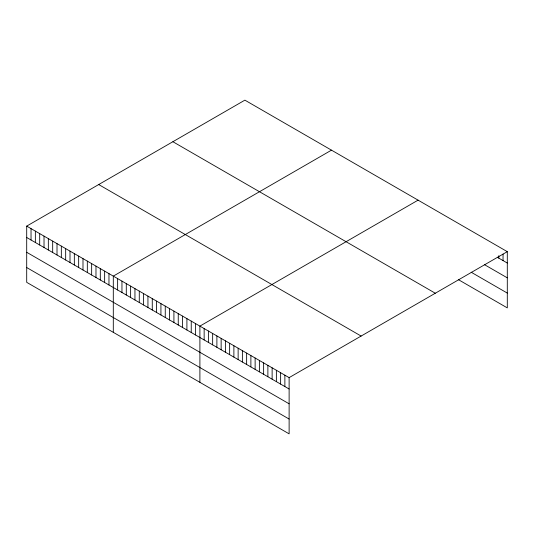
<?xml version="1.0" encoding="UTF-8"?>
<svg xmlns="http://www.w3.org/2000/svg" width="534" height="534" viewBox="0 0 534 534"><rect width="100%" height="100%" fill="white"/><g stroke="black" fill="none" stroke-linecap="round" stroke-linejoin="round"><path stroke-width="0.8" d="M26.7 226.116L289.121 377.625L289.121 433.848L26.7 282.339L26.7 226.116L244.879 100.152L507.3 251.661L507.3 307.884L458.439 279.676M331.481 150.154L113.301 276.118L113.301 332.335M418.075 200.15L199.896 326.114L199.896 382.331M289.121 377.625L507.3 251.661M497.388 257.315L507.3 263.042M484.638 264.757L507.3 277.84M471.188 272.233L507.3 293.086M172.882 141.724L435.303 293.233M98.697 184.55L361.118 336.06M26.7 237.496L289.121 389.006M26.7 252.295L289.121 403.804M26.7 267.541L289.121 419.05M503.048 254.084L503.048 260.585M498.803 255.693L498.803 258.136M284.876 375.175L284.876 386.549M280.624 372.719L280.624 384.1M276.378 370.269L276.378 381.643M272.126 367.813L272.126 379.193M267.881 365.363L267.881 376.737M263.629 362.906L263.629 374.287M259.384 360.457L259.384 371.831M255.132 358L255.132 369.381M250.887 355.551L250.887 366.925M246.635 353.094L246.635 364.475M242.383 350.644L242.383 362.019M238.137 348.188L238.137 359.569M233.885 345.738L233.885 357.113M229.64 343.282L229.64 354.663M225.388 340.832L225.388 352.206M221.143 338.376L221.143 349.757M216.891 335.926L216.891 347.3M212.645 333.47L212.645 344.851M208.393 331.02L208.393 342.394M204.148 328.564L204.148 339.944M195.571 323.611L195.571 334.992M191.239 321.114L191.239 332.488M186.907 318.611L186.907 329.992M182.581 316.115L182.581 327.489M178.249 313.612L178.249 324.992M173.917 311.115L173.917 322.489M169.592 308.612L169.592 319.993M165.26 306.115L165.26 317.49M160.928 303.612L160.928 314.993M156.602 301.116L156.602 312.49M152.27 298.613L152.27 309.994M147.938 296.116L147.938 307.491M143.606 293.613L143.606 304.994M139.281 291.117L139.281 302.491M134.948 288.614L134.948 299.995M130.616 286.117L130.616 297.491M126.291 283.614L126.291 294.995M121.959 281.118L121.959 292.492M117.627 278.614L117.627 289.995M108.969 273.615L108.969 284.989M104.637 271.118L104.637 282.493M100.312 268.615L100.312 279.99M95.98 266.119L95.98 277.493M91.648 263.616L91.648 274.99M87.322 261.113L87.322 272.494M82.99 258.616L82.99 269.99M78.658 256.113L78.658 267.494M74.333 253.617L74.333 264.991M70.001 251.113L70.001 262.494M65.669 248.617L65.669 259.991M61.337 246.114L61.337 257.495M57.011 243.617L57.011 254.992M52.679 241.114L52.679 252.495M48.347 238.618L48.347 249.992M44.022 236.115L44.022 247.496M39.69 233.618L39.69 244.993M35.357 231.115L35.357 242.496M31.032 228.619L31.032 239.993"/></g></svg>
